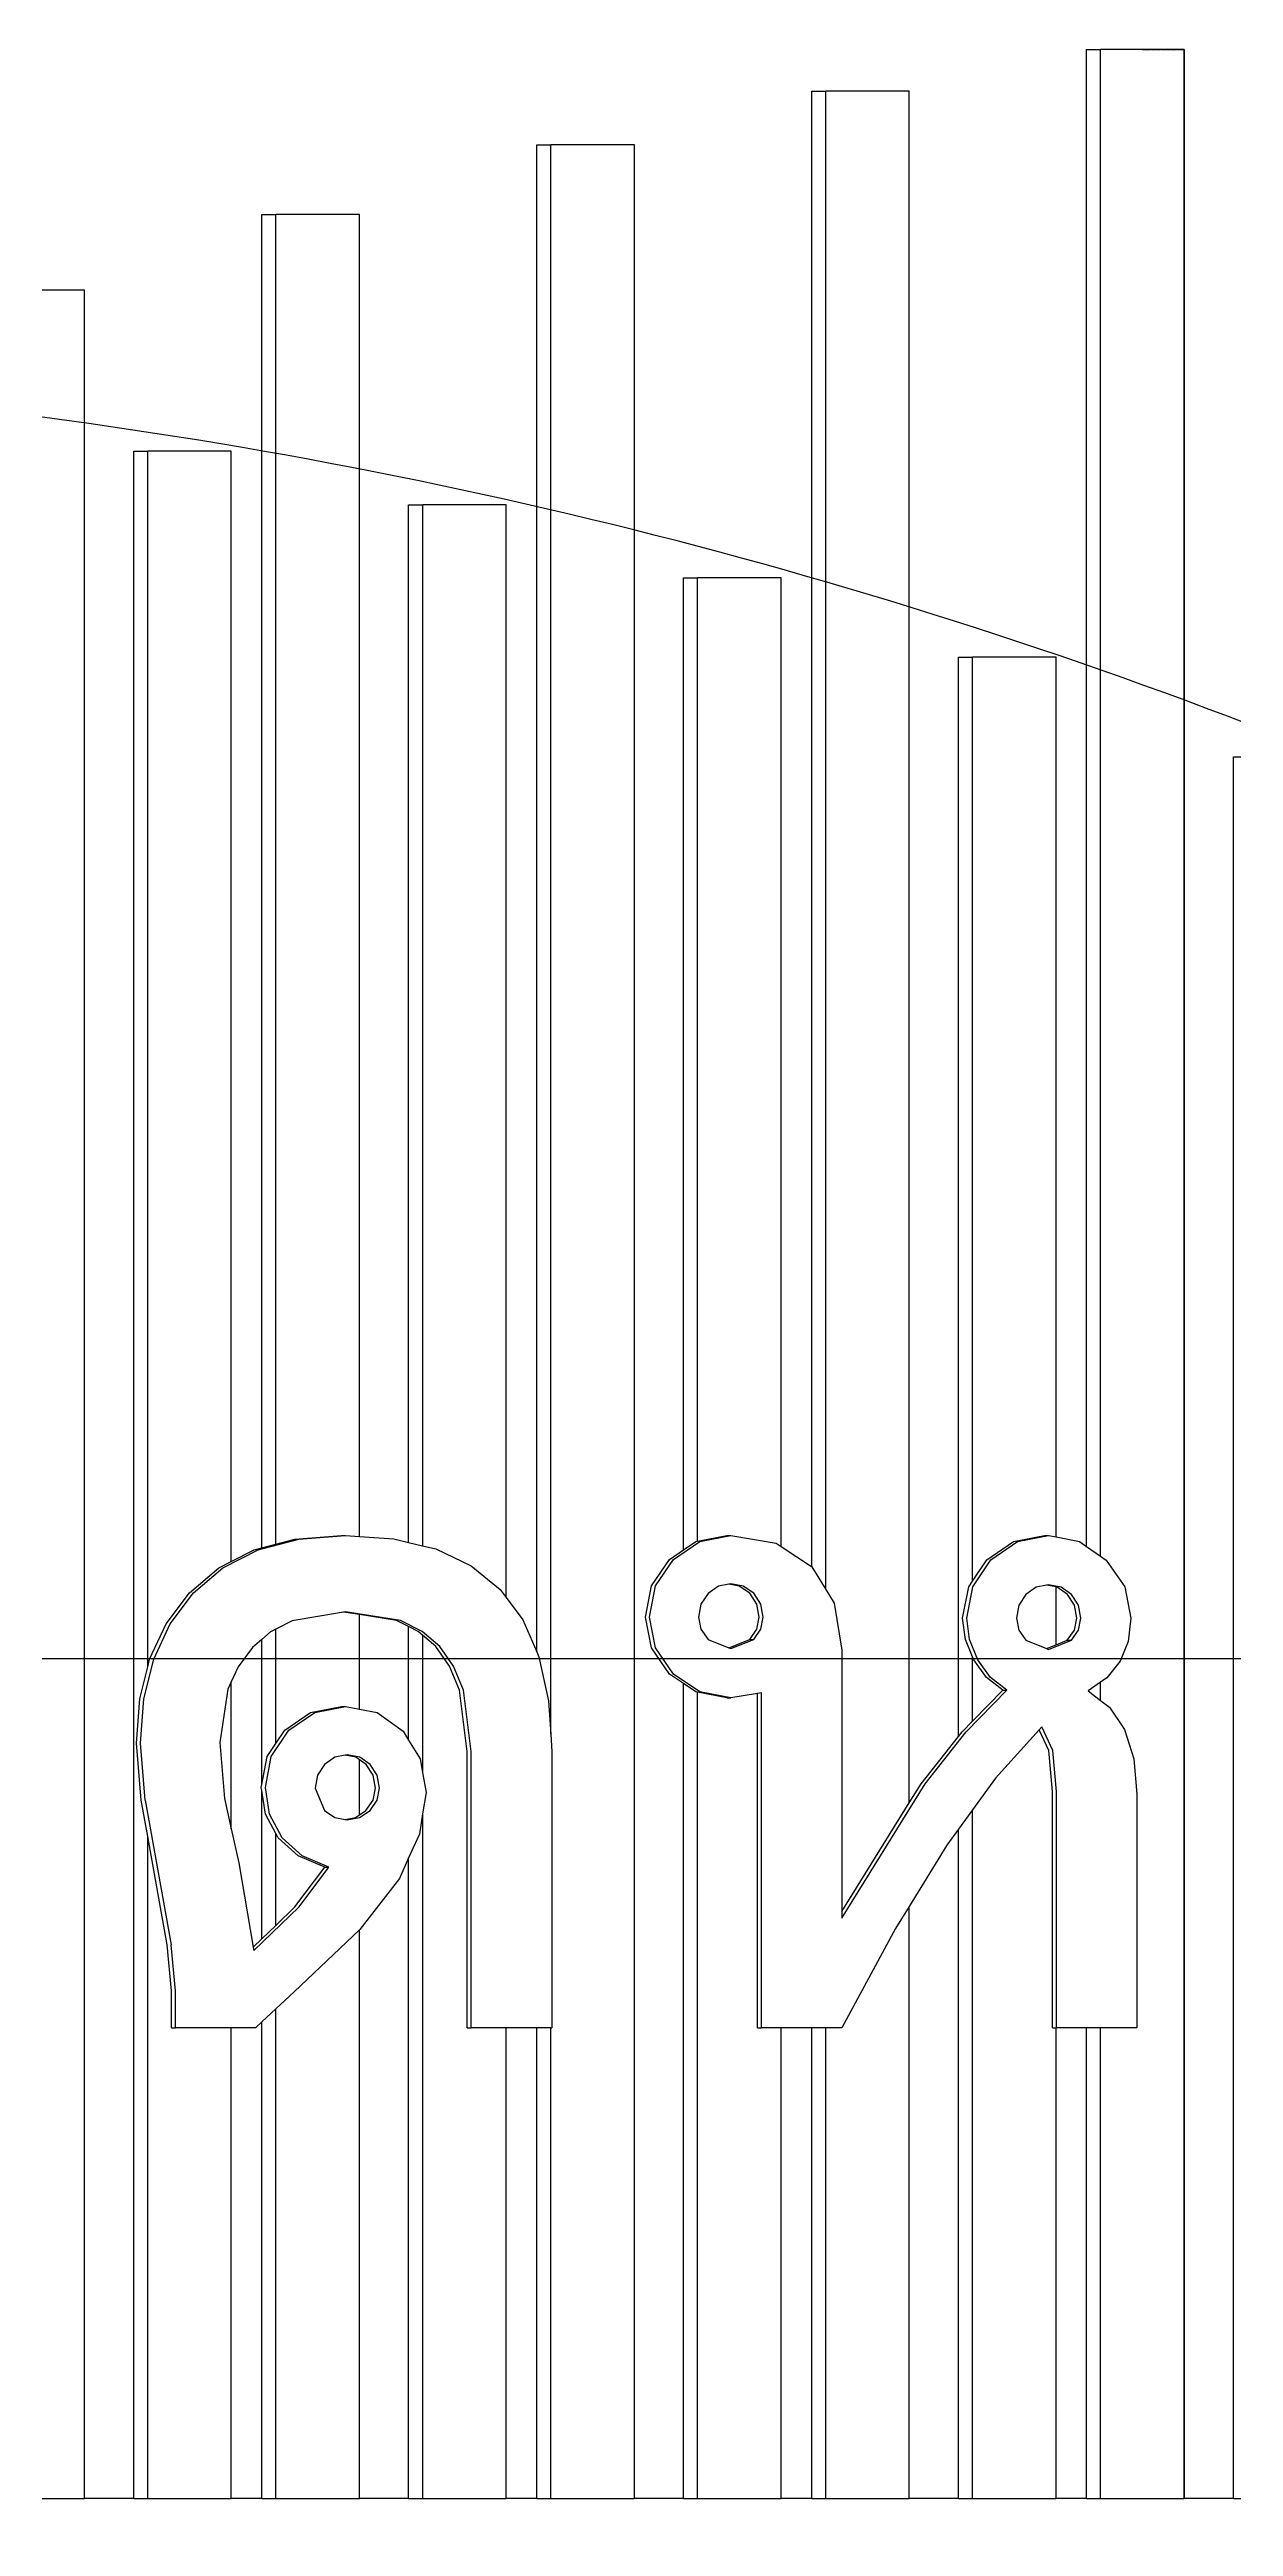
# Model space of a CAD drawing. Header units: millimetres. Extents: x -244126 to 368105, y -173968 to 259060.
# Drawn here: x -189834 to -188088, y 71810 to 75463 of the extents above; entities that cross this region are included whole.
import ezdxf

# ---------------------------------------------------------------- set-up
doc = ezdxf.new("R2010")
doc.units = ezdxf.units.MM
doc.header["$MEASUREMENT"] = 0
doc.linetypes.add('CENTER2', pattern=[7.1439, 4.7625, -0.7938, 0.7938, -0.7938])
doc.layers.add('A04_TUBE SERIES', color=7, linetype='Continuous')
doc.layers.add('CPP-HATCH', color=13, linetype='Continuous')
doc.styles.add('CORDIA', font='cordia.shx')
doc.dimstyles.new('1-50CC', dxfattribs={"dimscale": 0.5, "dimtxt": 0.2, "dimasz": 0.15, "dimexe": 0.1, "dimexo": 0.15, "dimgap": 0.1, "dimtad": 1, "dimzin": 0, "dimdsep": 46, "dimtxsty": 'CORDIA', "dimblk": 'CIRCLE', "dimcen": 0.03, "dimclrd": 1, "dimclre": 9, "dimclrt": 3, "dimadec": 0, "dimazin": 0, "dimtfac": 1, "dimtmove": 1, "dimatfit": 3, "dimldrblk": 'CIRCLE', "dimfxl": 0.12, "dimtvp": 0.05, "dimarcsym": 0})

# ---------------------------------------------------------------- blocks, each defined once
blk = doc.blocks.new('A$Ceabdd105')
at = {"color": 1}
for p, q in [((5.6749, 3.0193), (5.6955, 3.0193)), ((5.6749, 0), (5.6749, 3.0193)), ((5.6955, 1.2262), (5.6955, 3.0193)), ((5.8187, 3.0193), (5.6955, 3.0193)), ((5.8187, 1.3819), (5.8187, 3.0193)), ((6.0802, 2.94), (6.1009, 2.94)), ((6.0802, 1.4099), (6.0802, 2.94)), ((6.1009, 1.4049), (6.1009, 2.94)), ((6.2241, 2.94), (6.1009, 2.94)), ((6.2241, 1.3287), (6.2241, 2.94)), ((6.4856, 2.8327), (6.5062, 2.8327)), ((6.4856, 1.3989), (6.4856, 2.8327)), ((6.5062, 1.4118), (6.5062, 2.8327)), ((6.6294, 2.8327), (6.5062, 2.8327)), ((6.6294, 1.4039), (6.6294, 2.8327)), ((6.8909, 2.7154), (6.9115, 2.7154)), ((6.8909, 1.1237), (6.8909, 2.7154)), ((6.9115, 1.3528), (6.9115, 2.7154)), ((7.0348, 2.7154), (6.9115, 2.7154)), ((7.0348, 1.4179), (7.0348, 2.7154)), ((7.2963, 2.5685), (7.3169, 2.5685)), ((7.2963, 0), (7.2963, 2.5685)), ((7.0348, 1.259), (7.0348, 1.3442)), ((6.0802, 1.1185), (6.0802, 1.2858)), ((6.1009, 1.0707), (6.1009, 1.2729)), ((6.9115, 1.1462), (6.9115, 1.2411)), ((5.8187, 0.9877), (5.8187, 1.2044)), ((6.4856, 0), (6.4856, 1.2018)), ((6.5062, 0), (6.5062, 1.189)), ((6.1009, 0), (6.1009, 1.0096)), ((6.8909, 0), (6.8909, 0.9869)), ((6.9115, 0), (6.9115, 1.0154)), ((5.6955, 0), (5.6955, 0.976)), ((6.0802, 0), (6.0802, 0.9446)), ((5.8187, 0), (5.8187, 0.6943)), ((6.2241, 0), (6.2241, 0.6943)), ((6.6294, 0), (6.6294, 0.6943)), ((7.0348, 0), (7.0348, 0.6943))]:
    blk.add_line(p, q, dxfattribs=at)
blk = doc.blocks.new('A$Cee009f8e')
at = {"layer": 'CPP-HATCH'}
for p, q in [((6.8909, 3.6115), (6.9115, 3.6115)), ((6.8909, 1.4039), (6.8909, 3.6115)), ((6.9115, 1.3896), (6.9115, 3.6115)), ((7.0348, 3.6115), (6.9115, 3.6115)), ((7.0348, 0), (7.0348, 3.6115)), ((6.4856, 3.5502), (6.5062, 3.5502)), ((6.4856, 1.3739), (6.4856, 3.5502)), ((6.5062, 1.3407), (6.5062, 3.5502)), ((6.6294, 3.5502), (6.5062, 3.5502)), ((6.6294, 1.0257), (6.6294, 3.5502)), ((6.0802, 3.4709), (6.1009, 3.4709)), ((6.0802, 1.2485), (6.0802, 3.4709)), ((6.1009, 1.1271), (6.1009, 3.4709)), ((6.2241, 3.4709), (6.1009, 3.4709)), ((6.2241, 0), (6.2241, 3.4709)), ((5.6749, 3.3682), (5.6955, 3.3682)), ((5.6749, 1.402), (5.6749, 3.3682)), ((5.6955, 1.4074), (5.6955, 3.3682)), ((5.8187, 3.3682), (5.6955, 3.3682)), ((5.8187, 1.4187), (5.8187, 3.3682)), ((5.4134, 3.2566), (5.2902, 3.2566)), ((5.4134, 0), (5.4134, 3.2566)), ((5.6955, 1.1134), (5.6955, 1.282)), ((5.8187, 1.1641), (5.8187, 1.3035)), ((5.6749, 1.0527), (5.6749, 1.2668)), ((6.9115, 1.177), (6.9115, 1.2038)), ((5.8187, 1.008), (5.8187, 1.0894)), ((5.6749, 0.8251), (5.6749, 1.0438)), ((5.6955, 0.8451), (5.6955, 0.9808)), ((6.6294, 0), (6.6294, 0.8732)), ((5.8187, 0), (5.8187, 0.8384)), ((5.6749, 0), (5.6749, 0.7029)), ((5.6955, 0), (5.6955, 0.722)), ((6.0802, 0), (6.0802, 0.6943)), ((6.1009, 0), (6.1009, 0.6943)), ((6.4856, 0), (6.4856, 0.6943)), ((6.5062, 0), (6.5062, 0.6943)), ((6.8909, 0), (6.8909, 0.6943)), ((6.9115, 0), (6.9115, 0.6943))]:
    blk.add_line(p, q, dxfattribs=at)
blk = doc.blocks.new('CIRCLE')
at = {"color": 1}
for p, q in [((-1, 0), (1, 0)), ((0, 1), (0, -1))]:
    blk.add_line(p, q, dxfattribs=at)
at = {"color": 3}
blk.add_circle((0, 0), 0.478, dxfattribs=at)
blk = doc.blocks.new('*D4010')
at = {"color": 9, "linetype": 'CENTER2', "lineweight": -2, "transparency": 16777216}
for p, q in [((-188222.6, 75462.8), (-188161.1, 75462.8)), ((-188284.3, 71851.3), (-188161.1, 71851.3))]:
    blk.add_line(p, q, dxfattribs=at)
at = {"color": 1, "lineweight": -2, "transparency": 16777216}
blk.add_line((-188161.1, 75462.7), (-188161.1, 71851.3), dxfattribs=at)
at = {"layer": 'Defpoints', "color": 0, "transparency": 16777216}
for p in [(-188222.7, 75462.8), (-188284.3, 71851.3), (-188161.1, 71851.3)]:
    blk.add_point(p, dxfattribs=at)
at = {"color": 1, "lineweight": -2, "transparency": 16777216, "xscale": 0.075, "yscale": 0.075, "zscale": 0.075}
for p, rotation in [((-188161.1, 75462.8), 90), ((-188161.1, 71851.3), 270)]:
    blk.add_blockref('CIRCLE', p, dxfattribs=dict(at, rotation=rotation))
at = {"color": 3, "transparency": 16777216, "insert": (-188161.2, 73657), "char_height": 0.1, "attachment_point": 5, "rotation": 90, "style": 'CORDIA'}
blk.add_mtext('3611.53', dxfattribs=at)
blk = doc.blocks.new('*D4012')
at = {"color": 9, "linetype": 'CENTER2', "lineweight": -2, "transparency": 16777216}
for p, q in [((-195406.8, 71851.2), (-195406.8, 70336.5)), ((-180596.4, 71851.2), (-180596.4, 70336.5))]:
    blk.add_line(p, q, dxfattribs=at)
at = {"color": 1, "lineweight": -2, "transparency": 16777216}
blk.add_line((-195406.7, 70336.6), (-180596.5, 70336.6), dxfattribs=at)
at = {"layer": 'Defpoints', "color": 0, "transparency": 16777216}
for p in [(-195406.8, 71851.3), (-180596.4, 71851.3), (-180596.4, 70336.6)]:
    blk.add_point(p, dxfattribs=at)
at = {"color": 1, "lineweight": -2, "transparency": 16777216, "xscale": 0.075, "yscale": 0.075, "zscale": 0.075, "rotation": 180}
blk.add_blockref('CIRCLE', (-195406.8, 70336.6), dxfattribs=at)
at = {"color": 1, "lineweight": -2, "transparency": 16777216, "xscale": 0.075, "yscale": 0.075, "zscale": 0.075}
blk.add_blockref('CIRCLE', (-180596.4, 70336.6), dxfattribs=at)
at = {"color": 3, "transparency": 16777216, "insert": (-188001.6, 70336.7), "char_height": 0.1, "attachment_point": 5, "style": 'CORDIA'}
blk.add_mtext('14810.39', dxfattribs=at)

msp = doc.modelspace()

# ---------------------------------------------------------------- linework, layer by layer
at = {"color": 4}
for p, q in [((-189578.39559, 73223.78624), (-189526.59567, 73250.24094)), ((-189566.02772, 73233.1319), (-189532.52718, 73250.24094)), ((-189532.52718, 73250.24094), (-189521.00506, 73253.27661)), ((-189526.59567, 73250.24094), (-189466.34905, 73266.11376)), ((-189521.00506, 73253.27661), (-189500.38055, 73258.71042)), ((-189500.38055, 73258.71042), (-189472.28056, 73266.11376)), ((-189472.28056, 73266.11376), (-189403.58723, 73271.4047)), ((-189466.34905, 73266.11376), (-189397.65572, 73271.4047)), ((-189403.58723, 73271.4047), (-189397.65572, 73271.4047)), ((-189397.65572, 73271.4047), (-189377.16037, 73269.97473)), ((-189377.16037, 73269.97473), (-189326.34981, 73266.42964)), ((-189326.34981, 73266.42964), (-189304.5239, 73261.15838)), ((-189304.5239, 73261.15838), (-189283.89939, 73256.17727)), ((-189283.89939, 73256.17727), (-189264.55135, 73251.50445)), ((-189264.55135, 73251.50445), (-189212.26035, 73226.62913)), ((-188919.88563, 73236.02648), (-188899.17539, 73250.15505)), ((-188913.95412, 73236.02648), (-188875.05999, 73262.56015)), ((-188899.17539, 73250.15505), (-188880.99149, 73262.56015)), ((-188880.99149, 73262.56015), (-188878.55087, 73263.03299)), ((-188878.55087, 73263.03299), (-188835.33999, 73271.4047)), ((-188875.05999, 73262.56015), (-188829.40849, 73271.4047)), ((-188835.33999, 73271.4047), (-188829.40849, 73271.4047)), ((-188829.40849, 73271.4047), (-188762.62058, 73259.95416)), ((-188762.62058, 73259.95416), (-188755.3307, 73255.13989)), ((-188755.3307, 73255.13989), (-188710.60458, 73225.60253)), ((-188451.89883, 73235.39472), (-188412.76897, 73262.40221)), ((-188445.96732, 73235.39472), (-188406.83746, 73262.40221)), ((-188412.76897, 73262.40221), (-188367.0389, 73271.4047)), ((-188406.83746, 73262.40221), (-188361.10739, 73271.4047)), ((-188367.0389, 73271.4047), (-188361.10739, 73271.4047)), ((-188361.10739, 73271.4047), (-188349.98218, 73269.19915)), ((-188349.98218, 73269.19915), (-188315.29874, 73262.32324)), ((-188315.29874, 73262.32324), (-188304.95953, 73255.1676)), ((-188304.95953, 73255.1676), (-188284.33501, 73240.89365)), ((-189627.68031, 73186.74966), (-189584.3271, 73223.78624)), ((-189621.7488, 73186.74966), (-189578.39559, 73223.78624)), ((-189584.3271, 73223.78624), (-189566.02772, 73233.1319)), ((-189212.26035, 73226.62913), (-189169.4768, 73191.80369)), ((-188946.52222, 73197.01567), (-188919.88563, 73236.02648)), ((-188940.59071, 73197.01567), (-188913.95412, 73236.02648)), ((-188710.60458, 73225.60253), (-188710.30804, 73225.1261)), ((-188710.30804, 73225.1261), (-188689.68352, 73191.99007)), ((-188473.20236, 73204.09253), (-188451.89883, 73235.39472)), ((-188472.83963, 73195.9101), (-188445.96732, 73235.39472)), ((-188284.33501, 73240.89365), (-188275.93316, 73235.07884)), ((-188275.93316, 73235.07884), (-188248.82513, 73195.51525)), ((-189661.91893, 73141.14492), (-189627.68031, 73186.74966)), ((-189655.98743, 73141.14492), (-189621.7488, 73186.74966)), ((-189169.4768, 73191.80369), (-189160.67921, 73179.96585)), ((-189160.67921, 73179.96585), (-189136.20071, 73147.02813)), ((-188955.40108, 73150.73968), (-188946.52222, 73197.01567)), ((-188949.46957, 73150.73968), (-188940.59071, 73197.01567)), ((-188873.64565, 73169.92921), (-188877.18148, 73150.73968)), ((-188863.03816, 73185.80203), (-188873.64565, 73169.92921)), ((-188847.55908, 73196.46288), (-188863.03816, 73185.80203)), ((-188832.34092, 73199.44237), (-188847.55908, 73196.46288)), ((-188829.40849, 73200.0165), (-188832.34092, 73199.44237)), ((-188817.1894, 73196.54185), (-188832.34092, 73199.44237)), ((-188811.25789, 73196.54185), (-188829.40849, 73200.0165)), ((-188801.71032, 73186.11791), (-188817.1894, 73196.54185)), ((-188795.77881, 73186.11791), (-188811.25789, 73196.54185)), ((-188791.10283, 73170.32406), (-188801.71032, 73186.11791)), ((-188785.17132, 73170.32406), (-188795.77881, 73186.11791)), ((-188787.567, 73150.73968), (-188791.10283, 73170.32406)), ((-188781.63549, 73150.73968), (-188785.17132, 73170.32406)), ((-188689.68352, 73191.99007), (-188677.13206, 73171.82447)), ((-188677.13206, 73171.82447), (-188665.97455, 73102.09462)), ((-188487.72857, 73149.47617), (-188478.77114, 73195.9101)), ((-188481.79707, 73149.47617), (-188472.83963, 73195.9101)), ((-188478.77114, 73195.9101), (-188473.20236, 73204.09253)), ((-188404.79454, 73168.6657), (-188408.25179, 73149.47617)), ((-188394.42277, 73184.53852), (-188404.79454, 73168.6657)), ((-188379.17941, 73195.19937), (-188394.42277, 73184.53852)), ((-188364.03496, 73198.17732), (-188379.17941, 73195.19937)), ((-188361.10739, 73198.75299), (-188364.03496, 73198.17732)), ((-188349.98218, 73195.48429), (-188364.03496, 73198.17732)), ((-188342.56392, 73195.19937), (-188361.10739, 73198.75299)), ((-188348.49543, 73195.19937), (-188349.98218, 73195.48429)), ((-188333.09492, 73184.53852), (-188348.49543, 73195.19937)), ((-188327.16342, 73184.53852), (-188342.56392, 73195.19937)), ((-188322.72315, 73168.6657), (-188333.09492, 73184.53852)), ((-188316.79165, 73168.6657), (-188327.16342, 73184.53852)), ((-188319.2659, 73149.47617), (-188322.72315, 73168.6657)), ((-188313.33439, 73149.47617), (-188316.79165, 73168.6657)), ((-188248.82513, 73195.51525), (-188239.78912, 73149.47617)), ((-189686.37509, 73088.98573), (-189661.91893, 73141.14492)), ((-189680.44359, 73088.98573), (-189655.98743, 73141.14492)), ((-189500.38055, 73133.22293), (-189507.97363, 73129.27979)), ((-189476.22973, 73145.76462), (-189500.38055, 73133.22293)), ((-189400.53812, 73158.4687), (-189476.22973, 73145.76462)), ((-189397.65572, 73158.95249), (-189400.53812, 73158.4687)), ((-189377.16037, 73154.75951), (-189400.53812, 73158.4687)), ((-189316.52806, 73146.0805), (-189397.65572, 73158.95249)), ((-189322.45957, 73146.0805), (-189377.16037, 73154.75951)), ((-189304.5239, 73137.02589), (-189322.45957, 73146.0805)), ((-189284.65648, 73129.99051), (-189316.52806, 73146.0805)), ((-189290.58798, 73129.99051), (-189304.5239, 73137.02589)), ((-189136.20071, 73147.02813), (-189115.65655, 73099.72659)), ((-188946.52222, 73105.4903), (-188955.40108, 73150.73968)), ((-188940.59071, 73105.4903), (-188949.46957, 73150.73968)), ((-188877.18148, 73150.73968), (-188873.64565, 73133.12954)), ((-188873.64565, 73133.12954), (-188863.03816, 73118.20435)), ((-188801.71032, 73118.20435), (-188791.10283, 73133.12954)), ((-188795.77881, 73118.20435), (-188785.17132, 73133.12954)), ((-188791.10283, 73133.12954), (-188787.567, 73150.73968)), ((-188785.17132, 73133.12954), (-188781.63549, 73150.73968)), ((-188483.64273, 73117.96744), (-188487.72857, 73149.47617)), ((-188477.71122, 73117.96744), (-188481.79707, 73149.47617)), ((-188408.25179, 73149.47617), (-188404.79454, 73131.86603)), ((-188404.79454, 73131.86603), (-188394.42277, 73116.94084)), ((-188333.40922, 73116.94084), (-188322.80173, 73131.86603)), ((-188327.47771, 73116.94084), (-188316.87022, 73131.86603)), ((-188322.80173, 73131.86603), (-188319.2659, 73149.47617)), ((-188316.87022, 73131.86603), (-188313.33439, 73149.47617)), ((-188239.78912, 73149.47617), (-188243.71782, 73115.28249)), ((-189534.6888, 73106.20102), (-189555.86449, 73077.67338)), ((-189521.00506, 73118.02216), (-189534.6888, 73106.20102)), ((-189507.97363, 73129.27979), (-189521.00506, 73118.02216)), ((-189283.89939, 73124.21267), (-189290.58798, 73129.99051)), ((-189258.57973, 73107.46453), (-189284.65648, 73129.99051)), ((-189264.51124, 73107.46453), (-189283.89939, 73124.21267)), ((-189244.22932, 73078.50256), (-189264.51124, 73107.46453)), ((-189238.29781, 73078.50256), (-189258.57973, 73107.46453)), ((-189115.65655, 73099.72659), (-189112.43207, 73092.30244)), ((-188919.88563, 73067.03227), (-188946.52222, 73105.4903)), ((-188913.95412, 73067.03227), (-188940.59071, 73105.4903)), ((-188863.03816, 73118.20435), (-188832.37424, 73105.81948)), ((-188832.37424, 73105.81948), (-188801.71032, 73118.20435)), ((-188832.37424, 73105.81948), (-188829.40849, 73104.62164)), ((-188829.40849, 73104.62164), (-188795.77881, 73118.20435)), ((-188801.71032, 73118.20435), (-188795.77881, 73118.20435)), ((-188665.97455, 73102.09462), (-188665.97455, 72716.79565)), ((-188473.20236, 73092.3406), (-188483.64273, 73117.96744)), ((-188465.45367, 73087.88016), (-188477.71122, 73117.96744)), ((-188394.42277, 73116.94084), (-188364.05922, 73104.5616)), ((-188364.05922, 73104.5616), (-188349.98218, 73110.24718)), ((-188364.05922, 73104.5616), (-188361.10739, 73103.35813)), ((-188361.10739, 73103.35813), (-188327.47771, 73116.94084)), ((-188349.98218, 73110.24718), (-188333.40922, 73116.94084)), ((-188333.40922, 73116.94084), (-188327.47771, 73116.94084)), ((-188243.71782, 73115.28249), (-188255.50392, 73085.9849)), ((-196896.06179, 73089.96615), (-180342.04493, 73089.96615)), ((-189701.04879, 73030.27209), (-189689.2479, 73077.49081)), ((-189695.11728, 73030.27209), (-189680.44359, 73088.98573)), ((-189689.2479, 73077.49081), (-189686.37509, 73088.98573)), ((-189555.86449, 73077.67338), (-189566.02772, 73055.61303)), ((-189229.74224, 73043.10459), (-189244.22932, 73078.50256)), ((-189223.81073, 73043.10459), (-189238.29781, 73078.50256)), ((-189112.43207, 73092.30244), (-189098.17089, 73027.62662)), ((-188899.17539, 73053.02985), (-188919.88563, 73067.03227)), ((-188875.05999, 73040.73551), (-188913.95412, 73067.03227)), ((-188471.38518, 73087.88016), (-188473.20236, 73092.3406)), ((-188452.52742, 73062.05721), (-188471.38518, 73087.88016)), ((-188446.59591, 73062.05721), (-188465.45367, 73087.88016)), ((-188428.64092, 73043.3415), (-188452.52742, 73062.05721)), ((-188422.70941, 73043.3415), (-188446.59591, 73062.05721)), ((-188275.14742, 73061.5834), (-188284.33501, 73055.06697)), ((-188255.50392, 73085.9849), (-188275.14742, 73061.5834)), ((-189705.94002, 72965.004), (-189701.04879, 73030.27209)), ((-189700.00851, 72965.004), (-189695.11728, 73030.27209)), ((-189570.98999, 73044.84191), (-189583.09039, 72966.26751)), ((-189566.02772, 73055.61303), (-189570.98999, 73044.84191)), ((-189218.15257, 72953.00067), (-189229.74224, 73043.10459)), ((-189212.22106, 72953.00067), (-189223.81073, 73043.10459)), ((-189098.17089, 73027.62662), (-189095.03204, 72978.35168)), ((-188880.99149, 73040.73551), (-188899.17539, 73053.02985)), ((-188878.55087, 73040.26689), (-188880.99149, 73040.73551)), ((-188835.33999, 73031.96993), (-188878.55087, 73040.26689)), ((-188829.40849, 73031.96993), (-188875.05999, 73040.73551)), ((-188835.33999, 73031.96993), (-188829.40849, 73031.96993)), ((-188790.08136, 73038.55742), (-188829.40849, 73031.96993)), ((-188784.14986, 73039.55097), (-188790.08136, 73038.55742)), ((-188790.08136, 72545.51933), (-188790.08136, 73038.55742)), ((-188784.14986, 72545.51933), (-188784.14986, 73039.55097)), ((-188482.46495, 72981.82445), (-188422.70941, 73043.3415)), ((-188473.20236, 72997.46645), (-188428.64092, 73043.3415)), ((-188428.64092, 73043.3415), (-188422.70941, 73043.3415)), ((-188284.33501, 73055.06697), (-188302.64833, 73042.07799)), ((-188302.64833, 73042.07799), (-188284.33501, 73028.21625)), ((-188284.33501, 73028.21625), (-188271.2973, 73018.34773)), ((-189487.18998, 72984.2725), (-189449.00301, 73010.56926)), ((-189481.25847, 72984.2725), (-189443.0715, 73010.56926)), ((-189449.00301, 73010.56926), (-189403.58723, 73019.33485)), ((-189443.0715, 73010.56926), (-189397.65572, 73019.33485)), ((-189403.58723, 73019.33485), (-189397.65572, 73019.33485)), ((-189397.65572, 73019.33485), (-189377.16037, 73015.34693)), ((-189377.16037, 73015.34693), (-189350.98276, 73010.25338)), ((-189350.98276, 73010.25338), (-189312.79579, 72983.00899)), ((-188488.39645, 72981.82445), (-188473.20236, 72997.46645)), ((-188371.16486, 72989.01065), (-188375.04397, 72984.70841)), ((-188354.66432, 72954.42212), (-188371.16486, 72989.01065)), ((-188271.2973, 73018.34773), (-188248.9037, 72985.06219)), ((-189699.02551, 72881.29659), (-189705.94002, 72965.004)), ((-189693.094, 72881.29659), (-189700.00851, 72965.004)), ((-189583.09039, 72966.26751), (-189576.01873, 72883.66567)), ((-189513.1194, 72945.65653), (-189500.38055, 72964.62815)), ((-189507.18789, 72945.65653), (-189481.25847, 72984.2725)), ((-189500.38055, 72964.62815), (-189487.18998, 72984.2725)), ((-189312.79579, 72983.00899), (-189304.5239, 72969.74331)), ((-189304.5239, 72969.74331), (-189287.33782, 72942.18189)), ((-189218.15257, 72545.51933), (-189218.15257, 72953.00067)), ((-189212.22106, 72545.51933), (-189212.22106, 72953.00067)), ((-189095.03204, 72978.35168), (-189093.41716, 72953.00067)), ((-189093.41716, 72953.00067), (-189093.41716, 72545.51933)), ((-188548.85915, 72905.30324), (-188493.82688, 72974.95174)), ((-188542.92765, 72905.30324), (-188482.46495, 72981.82445)), ((-188493.82688, 72974.95174), (-188488.39645, 72981.82445)), ((-188375.04397, 72984.70841), (-188439.09209, 72913.67399)), ((-188360.59583, 72954.42212), (-188375.04397, 72984.70841)), ((-188355.09565, 72893.6158), (-188360.59583, 72954.42212)), ((-188349.16414, 72893.6158), (-188354.66432, 72954.42212)), ((-188248.9037, 72985.06219), (-188235.46755, 72942.22137)), ((-189521.00506, 72903.94048), (-189513.1194, 72945.65653)), ((-189515.83104, 72899.93334), (-189507.18789, 72945.65653)), ((-189438.82851, 72917.85936), (-189442.28576, 72898.66983)), ((-189428.45674, 72933.73218), (-189438.82851, 72917.85936)), ((-189413.21338, 72944.39303), (-189428.45674, 72933.73218)), ((-189398.06892, 72947.37098), (-189413.21338, 72944.39303)), ((-189395.14136, 72947.94664), (-189398.06892, 72947.37098)), ((-189382.5294, 72944.39303), (-189398.06892, 72947.37098)), ((-189376.59789, 72944.39303), (-189395.14136, 72947.94664)), ((-189377.16037, 72940.67637), (-189382.5294, 72944.39303)), ((-189367.12889, 72933.73218), (-189377.16037, 72940.67637)), ((-189361.19738, 72933.73218), (-189376.59789, 72944.39303)), ((-189356.75712, 72917.85936), (-189367.12889, 72933.73218)), ((-189350.82562, 72917.85936), (-189361.19738, 72933.73218)), ((-189353.29987, 72898.66983), (-189356.75712, 72917.85936)), ((-189347.36836, 72898.66983), (-189350.82562, 72917.85936)), ((-189287.33782, 72942.18189), (-189283.89939, 72921.9915)), ((-189283.89939, 72921.9915), (-189278.85182, 72892.35229)), ((-188439.09209, 72913.67399), (-188473.20236, 72866.61384)), ((-188235.46755, 72942.22137), (-188230.98883, 72889.82527)), ((-189689.2479, 72827.24923), (-189699.02551, 72881.29659)), ((-189693.094, 72881.29659), (-189654.43559, 72667.76373)), ((-189576.01873, 72883.66567), (-189566.02772, 72838.96346)), ((-189521.76254, 72899.93334), (-189521.00506, 72903.94048)), ((-189521.00506, 72895.08615), (-189521.76254, 72899.93334)), ((-189515.5552, 72860.2118), (-189521.00506, 72895.08615)), ((-189509.62369, 72860.2118), (-189515.83104, 72899.93334)), ((-189442.28576, 72898.66983), (-189428.45674, 72865.81862)), ((-189367.44319, 72865.81862), (-189356.8357, 72880.98072)), ((-189361.51168, 72865.81862), (-189350.90419, 72880.98072)), ((-189356.8357, 72880.98072), (-189353.29987, 72898.66983)), ((-189350.90419, 72880.98072), (-189347.36836, 72898.66983)), ((-189278.85182, 72892.35229), (-189283.89939, 72860.8188)), ((-188665.97455, 72707.24836), (-188542.92765, 72905.30324)), ((-188665.97455, 72716.79565), (-188566.46335, 72876.96774)), ((-188566.46335, 72876.96774), (-188548.85915, 72905.30324)), ((-188355.09565, 72545.51933), (-188355.09565, 72893.6158)), ((-188349.16414, 72545.51933), (-188349.16414, 72893.6158)), ((-188230.98883, 72889.82527), (-188230.98883, 72545.51933)), ((-189500.38055, 72832.0908), (-189515.5552, 72860.2118)), ((-189491.00165, 72825.70224), (-189509.62369, 72860.2118)), ((-189428.45674, 72865.81862), (-189413.21338, 72855.39468)), ((-189413.21338, 72855.39468), (-189398.10068, 72852.48901)), ((-189398.10068, 72852.48901), (-189382.92227, 72855.39468)), ((-189398.10068, 72852.48901), (-189395.14136, 72851.92003)), ((-189395.14136, 72851.92003), (-189376.99076, 72855.39468)), ((-189382.92227, 72855.39468), (-189377.16037, 72859.27486)), ((-189377.16037, 72859.27486), (-189367.44319, 72865.81862)), ((-189376.99076, 72855.39468), (-189361.51168, 72865.81862)), ((-189283.89939, 72860.8188), (-189288.67357, 72830.99318)), ((-188473.20236, 72866.61384), (-188493.82688, 72838.15929)), ((-189660.3671, 72667.76373), (-189689.2479, 72827.24923)), ((-189566.02772, 72838.96346), (-189554.80374, 72788.74463)), ((-189496.93316, 72825.70224), (-189500.38055, 72832.0908)), ((-189467.31075, 72798.93166), (-189496.93316, 72825.70224)), ((-189461.37925, 72798.93166), (-189491.00165, 72825.70224)), ((-189288.67357, 72830.99318), (-189304.5239, 72795.86209)), ((-188510.86945, 72814.64654), (-188566.46335, 72724.43617)), ((-188493.82688, 72838.15929), (-188510.86945, 72814.64654)), ((-189554.80374, 72788.74463), (-189533.64, 72664.162)), ((-189472.10377, 72723.67396), (-189428.10232, 72782.42709)), ((-189428.10232, 72782.42709), (-189467.31075, 72798.93166)), ((-189466.17226, 72723.67396), (-189422.17082, 72782.42709)), ((-189422.17082, 72782.42709), (-189461.37925, 72798.93166)), ((-189428.10232, 72782.42709), (-189422.17082, 72782.42709)), ((-189304.5239, 72795.86209), (-189318.13883, 72765.68561)), ((-189318.13883, 72765.68561), (-189376.51932, 72690.26997)), ((-189532.80302, 72659.23505), (-189466.17226, 72723.67396)), ((-189521.00506, 72676.3813), (-189500.38055, 72696.32736)), ((-189500.38055, 72696.32736), (-189472.10377, 72723.67396)), ((-188665.97455, 72716.79565), (-188665.97455, 72707.24836)), ((-188566.46335, 72724.43617), (-188586.49694, 72691.92832)), ((-189654.39547, 72599.85017), (-189660.3671, 72667.76373)), ((-189648.46396, 72599.85017), (-189654.43559, 72667.76373)), ((-189533.64, 72664.162), (-189521.00506, 72676.3813)), ((-189533.64, 72664.162), (-189532.80302, 72659.23505)), ((-189377.16037, 72689.66134), (-189473.08677, 72598.58667)), ((-189376.51932, 72690.26997), (-189377.16037, 72689.66134)), ((-188586.49694, 72691.92832), (-188665.97455, 72545.51933)), ((-189654.39547, 72545.51933), (-189654.39547, 72599.85017)), ((-189648.46396, 72545.51933), (-189648.46396, 72599.85017)), ((-189473.08677, 72598.58667), (-189500.38055, 72573.26568)), ((-189521.00506, 72554.1319), (-189530.28865, 72545.51933)), ((-189500.38055, 72573.26568), (-189521.00506, 72554.1319)), ((-189654.39547, 72545.51933), (-189648.46396, 72545.51933)), ((-189566.02772, 72545.51933), (-189648.46396, 72545.51933)), ((-189530.28865, 72545.51933), (-189566.02772, 72545.51933)), ((-189218.15257, 72545.51933), (-189212.22106, 72545.51933)), ((-189160.67921, 72545.51933), (-189212.22106, 72545.51933)), ((-189115.65655, 72545.51933), (-189160.67921, 72545.51933)), ((-189095.03204, 72545.51933), (-189115.65655, 72545.51933)), ((-189095.03204, 72545.51933), (-189093.41716, 72545.51933)), ((-188790.08136, 72545.51933), (-188784.14986, 72545.51933)), ((-188755.3307, 72545.51933), (-188784.14986, 72545.51933)), ((-188710.30804, 72545.51933), (-188755.3307, 72545.51933)), ((-188689.68352, 72545.51933), (-188710.30804, 72545.51933)), ((-188665.97455, 72545.51933), (-188689.68352, 72545.51933)), ((-188355.09565, 72545.51933), (-188349.98218, 72545.51933)), ((-188349.98218, 72545.51933), (-188349.16414, 72545.51933)), ((-188304.95953, 72545.51933), (-188349.16414, 72545.51933)), ((-188284.33501, 72545.51933), (-188304.95953, 72545.51933)), ((-188230.98883, 72545.51933), (-188284.33501, 72545.51933))]:
    msp.add_line(p, q, dxfattribs=at)
at = {"color": 2}
for p, q in [((-189905.72906, 71851.26273), (-189782.50888, 71851.26273)), ((-189709.87242, 71851.26273), (-189782.50888, 71851.26273)), ((-189709.87242, 71851.26273), (-189689.2479, 71851.26273)), ((-189689.2479, 71851.26273), (-189566.02772, 71851.26273)), ((-189521.00506, 71851.26273), (-189566.02772, 71851.26273)), ((-189521.00506, 71851.26273), (-189500.38055, 71851.26273)), ((-189500.38055, 71851.26273), (-189377.16037, 71851.26273)), ((-189304.5239, 71851.26273), (-189377.16037, 71851.26273)), ((-189304.5239, 71851.26273), (-189283.89939, 71851.26273)), ((-189283.89939, 71851.26273), (-189160.67921, 71851.26273)), ((-189115.65655, 71851.26273), (-189160.67921, 71851.26273)), ((-189115.65655, 71851.26273), (-189095.03204, 71851.26273)), ((-189095.03204, 71851.26273), (-188971.81186, 71851.26273)), ((-188899.17539, 71851.26273), (-188971.81186, 71851.26273)), ((-188899.17539, 71851.26273), (-188878.55087, 71851.26273)), ((-188878.55087, 71851.26273), (-188755.3307, 71851.26273)), ((-188710.30804, 71851.26273), (-188755.3307, 71851.26273)), ((-188710.30804, 71851.26273), (-188689.68352, 71851.26273)), ((-188689.68352, 71851.26273), (-188566.46335, 71851.26273)), ((-188493.82688, 71851.26273), (-188566.46335, 71851.26273)), ((-188493.82688, 71851.26273), (-188473.20236, 71851.26273)), ((-188473.20236, 71851.26273), (-188349.98218, 71851.26273)), ((-188304.95953, 71851.26273), (-188349.98218, 71851.26273)), ((-188304.95953, 71851.26273), (-188284.33501, 71851.26273)), ((-188284.33501, 71851.26273), (-188161.11483, 71851.26273)), ((-188088.47836, 71851.26273), (-188161.11483, 71851.26273)), ((-188088.47836, 71851.26273), (-188067.85385, 71851.26273))]:
    msp.add_line(p, q, dxfattribs=at)
at = {"layer": 'A04_TUBE SERIES', "color": 3, "linetype": 'ByBlock'}
msp.add_lwpolyline([(-180792.20513, 73902.52619, -0.1438985537), (-185656.38729, 73561.32754, -0.036450195), (-187944.63367, 74419.72356, 0.067415128), (-189971.37624, 74936.22228, 0.1389825015), (-195374.43934, 74160.51461)], format="xyb", dxfattribs=at)

# ---------------------------------------------------------------- block references
at = {"layer": 'CPP-HATCH', "color": 2, "xscale": 1000, "yscale": 1000, "zscale": 1000}
for name, p in [('A$Cee009f8e', (-195195.88425, 71851.26273)), ('A$Ceabdd105', (-195384.7516, 71851.26273))]:
    msp.add_blockref(name, p, dxfattribs=at)

# ---------------------------------------------------------------- dimensions: what is measured, and where the dimension line sits
at = {"color": 4}
dim = msp.add_linear_dim(base=(-188161.11483, 71851.26273), p1=(-188222.72492, 75462.79144), p2=(-188284.33501, 71851.26273), angle=90, dimstyle='1-50CC', dxfattribs=at)
dim.commit()
dim.dimension.update_dxf_attribs({"geometry": '*D4010', "text_midpoint": (-188161.21483, 73657.02708)})
dim = msp.add_linear_dim(base=(-180596.41653, 70336.57647), p1=(-195406.80684, 71851.26273), p2=(-180596.41653, 71851.26273), dimstyle='1-50CC', dxfattribs=at)
dim.commit()
dim.dimension.update_dxf_attribs({"geometry": '*D4012', "text_midpoint": (-188001.61168, 70336.67647)})

doc.saveas('drawing.dxf')
